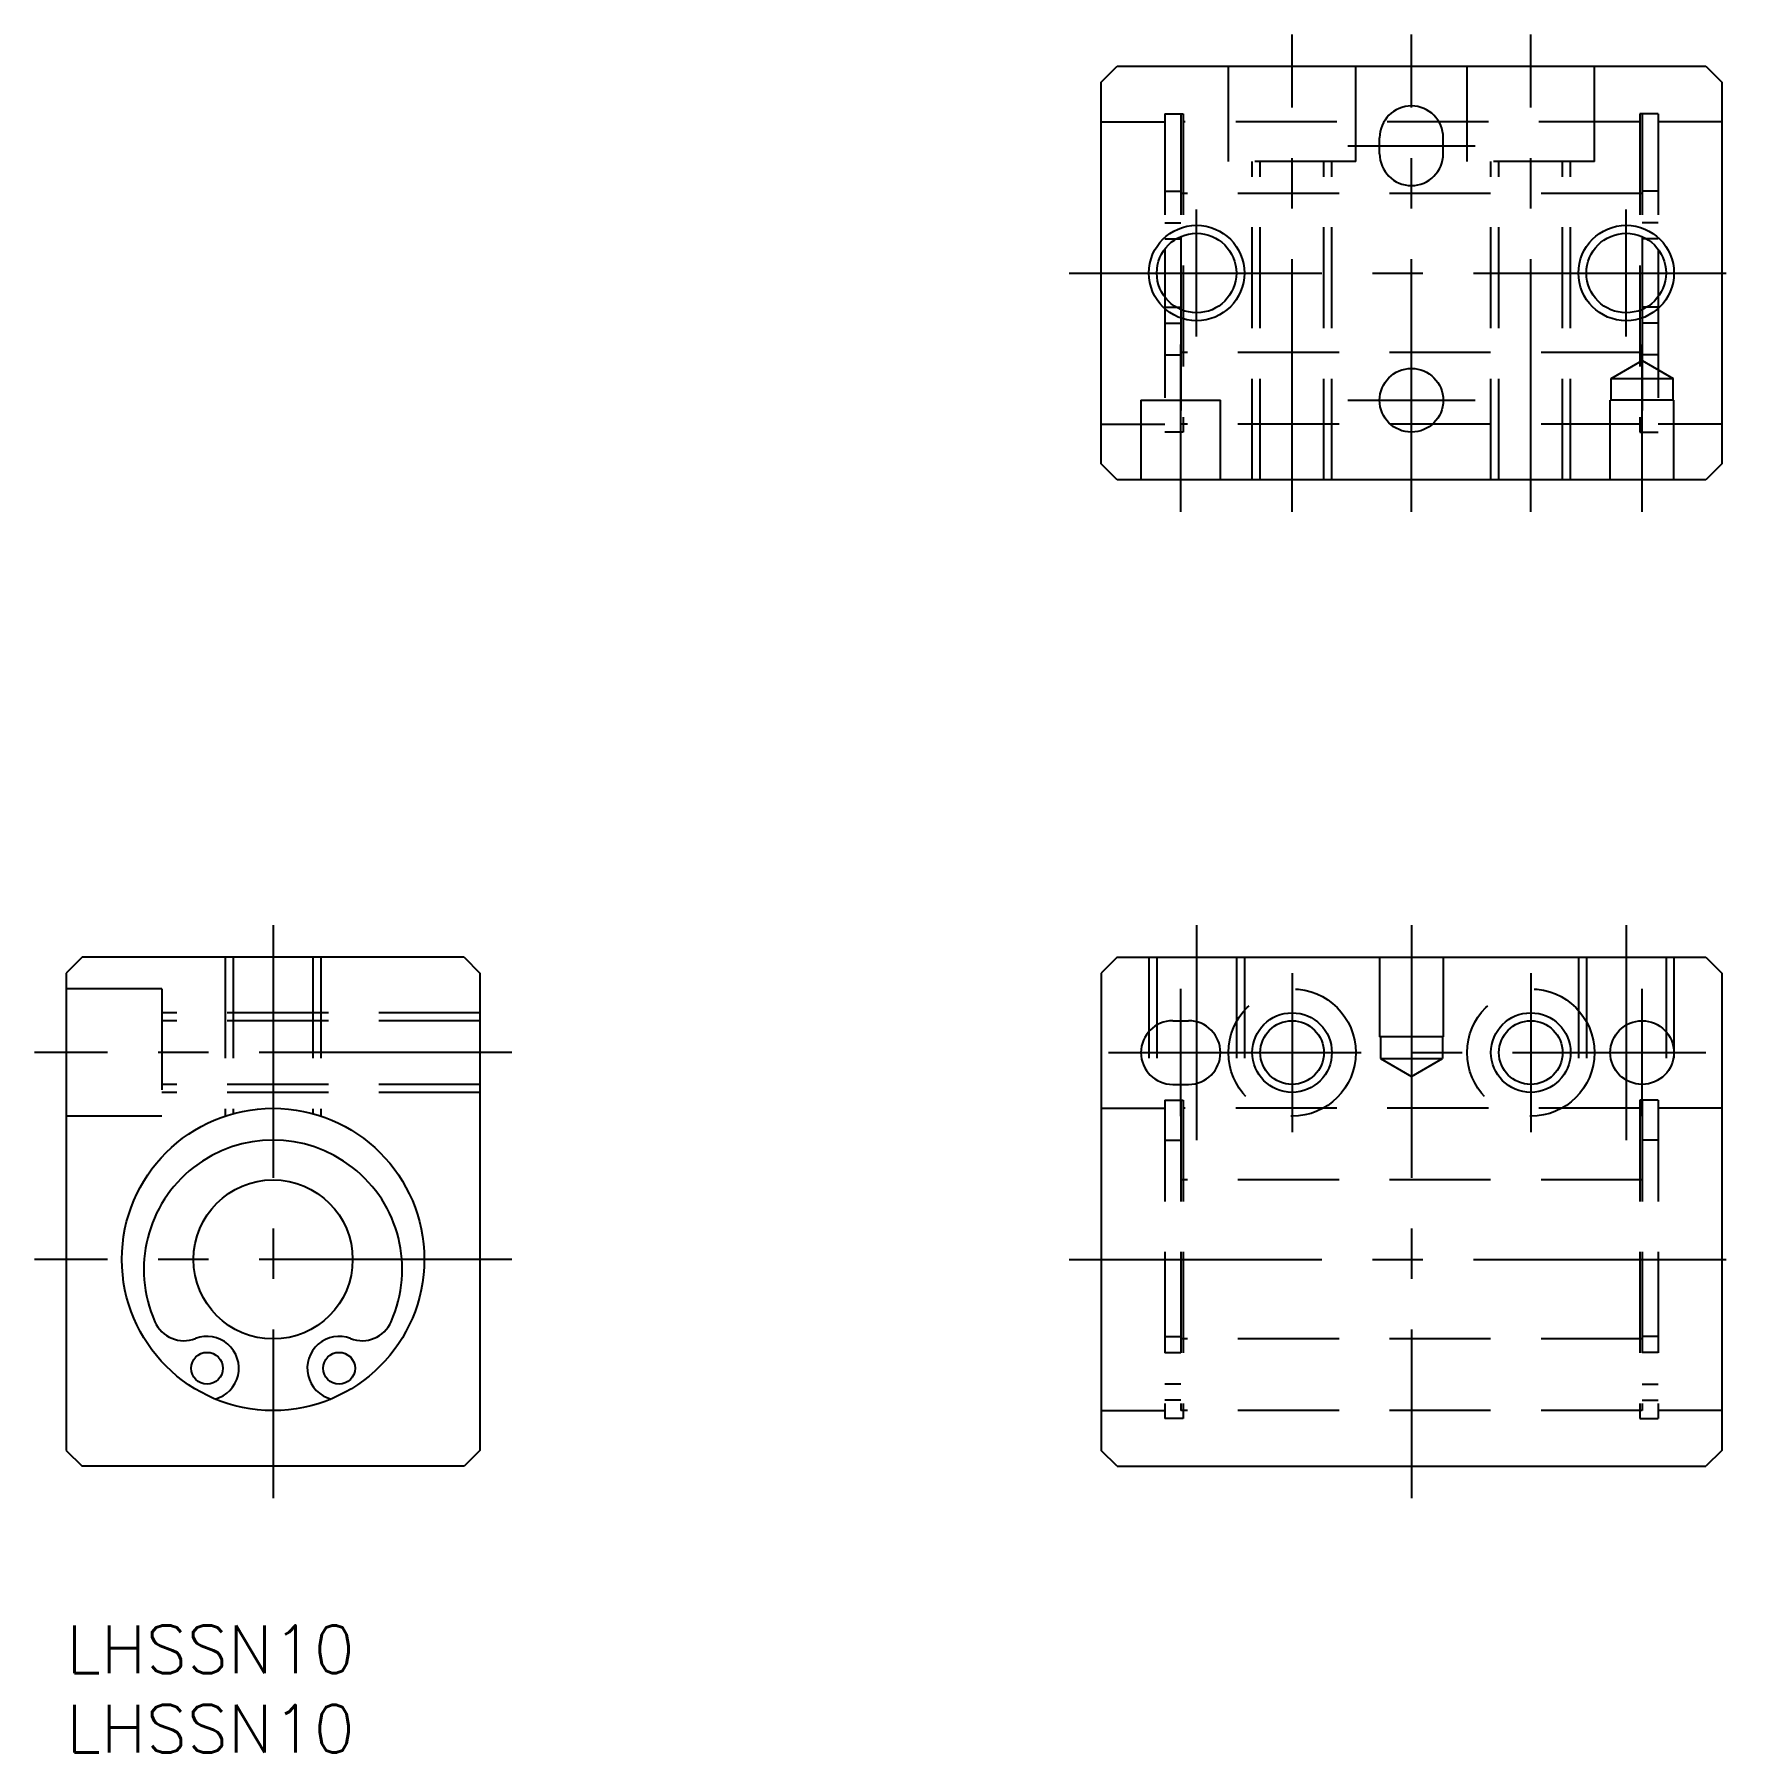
# Model space of a CAD drawing. Extents: x -2 to 106, y -8 to 100.
import ezdxf

# ---------------------------------------------------------------- set-up
doc = ezdxf.new("R2010")
doc.units = 0
doc.header["$LTSCALE"] = 0.5
doc.linetypes.add('CENTER', pattern=[50.8, 31.75, -6.35, 6.35, -6.35])
doc.linetypes.add('DASHED', pattern=[19.05, 12.7, -6.35])
doc.layers.get('0').update_dxf_attribs({"linetype": 'CONTINUOUS'})
for name, color, linetype in [('MSM_CENTER', 1, 'CENTER'), ('MSM_CONTINUOUS', 7, 'CONTINUOUS'), ('MSM_DASHED', 4, 'DASHED'), ('MSM_NARROW', 5, 'CONTINUOUS'), ('MSM_PART_NUMBER', 7, 'CONTINUOUS')]:
    doc.layers.add(name, color=color, linetype=linetype)
doc.styles.get("Standard").update_dxf_attribs({"font": 'txt.shx', "height": 3, "bigfont": 'bigfont.shx'})

# ---------------------------------------------------------------- blocks, each defined once
blk = doc.blocks.new('*U12')
at = {"layer": 'MSM_PART_NUMBER'}
blk.add_text('LHSSN10', height=3, dxfattribs=at).set_placement((0, -3))
blk = doc.blocks.new('*U13')
at = {"layer": 'MSM_PART_NUMBER'}
blk.add_text('LHSSN10', height=3, dxfattribs=at).set_placement((0, -8))

msp = doc.modelspace()

# ---------------------------------------------------------------- linework, layer by layer
msp.add_line((0, 33.5), (0, 33.5))
at = {"layer": 'MSM_CENTER'}
for p, q in [((77.04, 70), (77.04, 100)), ((84.54, 70), (84.54, 100)), ((92.04, 70), (92.04, 100)), ((80.54, 93), (88.54, 93)), ((71.04, 81), (71.04, 89)), ((98.04, 81), (98.04, 89)), ((63.04, 85), (106.04, 85)), ((70.04, 70), (70.04, 80.5)), ((99.04, 70), (99.04, 80.5)), ((80.54, 77), (88.54, 77)), ((13, 44), (13, 8)), ((71.04, 44), (71.04, 30.5)), ((84.54, 44), (84.54, 8)), ((98.04, 44), (98.04, 30.5)), ((70.04, 32), (70.04, 40)), ((77.04, 41), (77.04, 31)), ((92.04, 41), (92.04, 31)), ((99.04, 32), (99.04, 40)), ((28, 36), (-2, 36)), ((65.5, 36), (103.04, 36)), ((95.04, 36), (103.04, 36)), ((28, 23), (-2, 23)), ((63.04, 23), (106.04, 23))]:
    msp.add_line(p, q, dxfattribs=at)
at = {"layer": 'MSM_CONTINUOUS'}
for p, q in [((65.04, 97), (66.04, 98)), ((66.04, 98), (103.04, 98)), ((103.04, 98), (104.04, 97)), ((65.04, 73), (65.04, 97)), ((104.04, 97), (104.04, 73)), ((82.54, 92.5), (82.54, 93.5)), ((86.54, 92.5), (86.54, 93.5)), ((69.04, 86.5), (69.04, 83.5)), ((70.04, 87.29), (70.04, 82.71)), ((99.04, 87.29), (99.04, 82.71)), ((100.04, 86.5), (100.04, 83.5)), ((66.04, 72), (65.04, 73)), ((104.04, 73), (103.04, 72)), ((103.04, 72), (66.04, 72)), ((1, 42), (0, 41)), ((25, 42), (1, 42)), ((25, 42), (26, 41)), ((66.04, 42), (65.04, 41)), ((66.04, 42), (103.04, 42)), ((103.04, 42), (104.04, 41)), ((0, 41), (0, 11)), ((26, 41), (26, 11)), ((65.04, 41), (65.04, 11)), ((104.04, 41), (104.04, 11)), ((69.54, 38), (70.54, 38)), ((69.54, 34), (70.54, 34)), ((0, 11), (1, 10)), ((26, 11), (25, 10)), ((66.04, 10), (65.04, 11)), ((104.04, 11), (103.04, 10)), ((25, 10), (1, 10)), ((66.04, 10), (103.04, 10))]:
    msp.add_line(p, q, dxfattribs=at)
for centre, radius in [((71.04, 85), 2.5), ((98.04, 85), 2.5), ((84.54, 77), 2), ((77.04, 36), 2), ((92.04, 36), 2), ((99.04, 36), 2), ((13, 23), 9.5), ((13, 23), 5), ((8.85, 16.16), 1), ((17.15, 16.16), 1)]:
    msp.add_circle(centre, radius, dxfattribs=at)
for centre, radius, start, end in [((84.54, 93.5), 2, 0, 180), ((84.54, 92.5), 2, 180, 0), ((69.54, 36), 2, 90, 270), ((70.54, 36), 2, 270, 90), ((13, 22.38), 8.12, 336.0572, 203.9428), ((7.4, 19.89), 2, 203.9428, 291.2223), ((18.6, 19.89), 2, 248.7777, 336.0572), ((8.85, 16.16), 2, 284.6994, 111.2223), ((17.15, 16.16), 2, 68.7777, 255.3006)]:
    msp.add_arc(centre, radius, start, end, dxfattribs=at)
at = {"layer": 'MSM_DASHED'}
for p, q in [((73.04, 92), (73.04, 98)), ((81.04, 92), (81.04, 98)), ((88.04, 92), (88.04, 98)), ((96.04, 92), (96.04, 98)), ((65.04, 94.5), (69.04, 94.5)), ((69.04, 95), (69.04, 86.5)), ((69.04, 95), (70.19, 95)), ((70.04, 95), (70.04, 87.29)), ((98.9, 94.5), (70.18, 94.5)), ((70.19, 95), (70.19, 75)), ((100.04, 95), (98.89, 95)), ((98.89, 95), (98.89, 75)), ((99.04, 95), (99.04, 87.29)), ((100.04, 95), (100.04, 86.5)), ((104.04, 94.5), (100.04, 94.5)), ((81.04, 92), (73.04, 92)), ((74.54, 72), (74.54, 92)), ((75.04, 72), (75.04, 92)), ((79.04, 72), (79.04, 92)), ((79.54, 72), (79.54, 92)), ((96.04, 92), (88.04, 92)), ((89.54, 72), (89.54, 92)), ((90.04, 72), (90.04, 92)), ((94.04, 72), (94.04, 92)), ((94.54, 72), (94.54, 92)), ((69.04, 90.15), (70.04, 90.15)), ((99.04, 90), (70.04, 90)), ((100.04, 90.15), (99.04, 90.15)), ((69.04, 88.15), (70.04, 88.15)), ((100.04, 88.15), (99.04, 88.15)), ((69.04, 87.15), (70.04, 87.15)), ((100.04, 87.15), (99.04, 87.15)), ((69.04, 83.5), (69.04, 75)), ((100.04, 83.5), (100.04, 75)), ((69.04, 82.85), (70.04, 82.85)), ((70.04, 82.71), (70.04, 75)), ((100.04, 82.85), (99.04, 82.85)), ((99.04, 82.71), (99.04, 75)), ((69.04, 81.85), (70.04, 81.85)), ((100.04, 81.85), (99.04, 81.85)), ((99.04, 80), (70.04, 80)), ((69.04, 79.85), (70.04, 79.85)), ((97.09, 78.37), (99.04, 79.5)), ((100.04, 79.85), (99.04, 79.85)), ((99.04, 79.5), (100.99, 78.37)), ((97.09, 77), (97.09, 78.37)), ((97.09, 78.37), (100.99, 78.37)), ((100.99, 77), (100.99, 78.37)), ((67.54, 77), (67.54, 72)), ((67.54, 77), (72.54, 77)), ((72.54, 72), (72.54, 77)), ((97.04, 72), (97.04, 77)), ((101.04, 77), (97.04, 77)), ((101.04, 72), (101.04, 77)), ((65.04, 75.5), (69.04, 75.5)), ((70.19, 75), (69.04, 75)), ((99.04, 75.5), (70.04, 75.5)), ((98.89, 75), (100.04, 75)), ((104.04, 75.5), (100.04, 75.5)), ((10, 42), (10, 32.01)), ((10.5, 42), (10.5, 32.16)), ((15.5, 42), (15.5, 32.16)), ((16, 42), (16, 32.01)), ((68.04, 42), (68.04, 32.5)), ((68.54, 42), (68.54, 32.5)), ((73.54, 42), (73.54, 32.5)), ((74.04, 42), (74.04, 32.5)), ((82.54, 42), (82.54, 37)), ((86.54, 42), (86.54, 37)), ((95.04, 42), (95.04, 32.5)), ((95.54, 42), (95.54, 32.5)), ((100.54, 42), (100.54, 32.5)), ((101.04, 42), (101.04, 32.5)), ((6, 40), (0, 40)), ((6, 40), (6, 32)), ((26, 38.5), (6, 38.5)), ((26, 38), (6, 38)), ((86.54, 37), (82.54, 37)), ((82.59, 37), (82.59, 35.63)), ((86.49, 37), (86.49, 35.63)), ((82.59, 35.63), (84.54, 34.5)), ((82.59, 35.63), (86.49, 35.63)), ((84.54, 34.5), (86.49, 35.63)), ((26, 34), (6, 34)), ((26, 33.5), (6, 33.5)), ((65.04, 32.5), (69.04, 32.5)), ((69.04, 33), (69.04, 13)), ((69.04, 33), (70.19, 33)), ((70.04, 33), (70.04, 13.5)), ((98.9, 32.5), (70.18, 32.5)), ((70.19, 33), (70.19, 13)), ((100.04, 33), (98.89, 33)), ((98.89, 33), (98.89, 13)), ((99.04, 33), (99.04, 13.5)), ((100.04, 33), (100.04, 13)), ((104.04, 32.5), (100.04, 32.5)), ((6, 32), (0, 32)), ((69.04, 30.5), (70.04, 30.5)), ((100.04, 30.5), (99.04, 30.5)), ((99.04, 28), (70.04, 28)), ((69.04, 18.16), (70.04, 18.16)), ((99.04, 18), (70.04, 18)), ((100.04, 18.16), (99.04, 18.16)), ((69.04, 17.16), (70.04, 17.16)), ((100.04, 17.16), (99.04, 17.16)), ((70.04, 15.16), (69.04, 15.16)), ((99.04, 15.16), (100.04, 15.16)), ((70.04, 14.16), (69.04, 14.16)), ((99.04, 14.16), (100.04, 14.16)), ((65.04, 13.5), (69.04, 13.5)), ((70.19, 13), (69.04, 13)), ((99.04, 13.5), (70.04, 13.5)), ((98.89, 13), (100.04, 13)), ((104.04, 13.5), (100.04, 13.5))]:
    msp.add_line(p, q, dxfattribs=at)
for centre in [(77.04, 36), (92.04, 36)]:
    msp.add_circle(centre, 4, dxfattribs=at)
at = {"layer": 'MSM_NARROW'}
for centre, radius in [((71.04, 85), 3), ((98.04, 85), 3), ((77.04, 36), 2.5), ((92.04, 36), 2.5)]:
    msp.add_circle(centre, radius, dxfattribs=at)

# ---------------------------------------------------------------- block references
at = {"layer": 'MSM_CONTINUOUS'}
for name in ['*U12', '*U13']:
    msp.add_blockref(name, (0, 0), dxfattribs=at)

doc.saveas('drawing.dxf')
